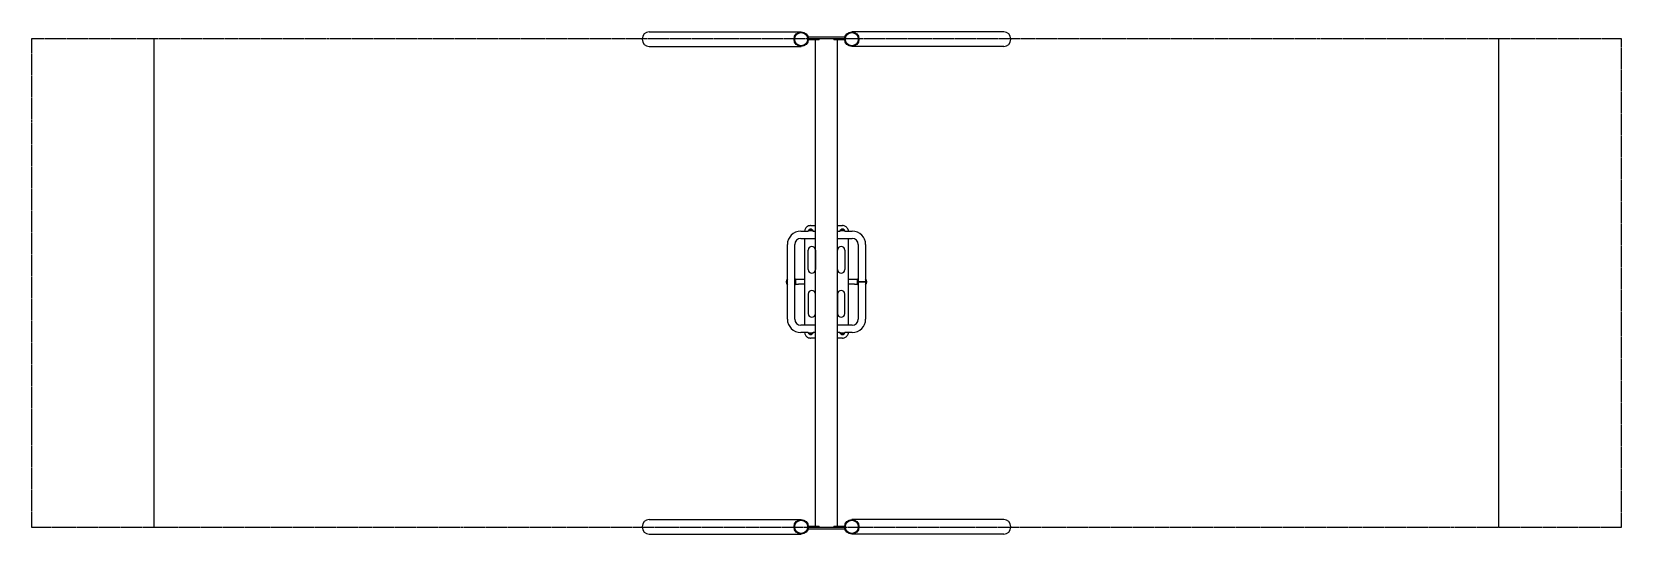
# Model space of a CAD drawing. Header units: millimetres. Extents: x 1568 to 8068, y 122 to 2178.
import ezdxf

# ---------------------------------------------------------------- set-up
doc = ezdxf.new("R2010")
doc.units = ezdxf.units.MM
doc.linetypes.add('AM_ISO08W050', pattern=[18, 12, -1.5, 3, -1.5])
doc.layers.add('AM_4', color=3, linetype='Continuous', lineweight=25)
doc.layers.add('AM_7', color=4, linetype='AM_ISO08W050', lineweight=25)

msp = doc.modelspace()

# ---------------------------------------------------------------- linework, layer by layer
at = {"layer": 'AM_4'}
for p, q in [((2067.6, 149.9), (2067.6, 2149.9)), ((4092.8, 2177.5), (4714, 2177.5)), ((4892.9, 2154.9), (4742.2, 2154.9)), ((4743, 2149.9), (4892.1, 2149.9)), ((4787.8, 2144.9), (4787.8, 2149.9)), ((4847.3, 2149.9), (4847.3, 2144.9)), ((5542.3, 2177.5), (4921.1, 2177.5)), ((7567.6, 149.9), (7567.6, 2149.9)), ((4092.8, 2117.2), (4714, 2117.2)), ((4773, 2144.9), (4743, 2144.9)), ((4787.8, 2144.9), (4773, 2144.9)), ((4773.1, 155), (4773.1, 2144.9)), ((4862.1, 2144.9), (4847.3, 2144.9)), ((4862, 155), (4862, 2144.9)), ((4892.1, 2144.9), (4862.1, 2144.9)), ((5542.3, 2117.2), (4921.1, 2117.2)), ((4752.6, 1384.7), (4773.1, 1384.7)), ((4862, 1384.7), (4882.6, 1384.7)), ((4657.6, 1002.2), (4657.6, 1307.2)), ((4687.6, 1002.2), (4687.6, 1307.2)), ((4712.6, 1362.2), (4742.7, 1362.2)), ((4712.6, 1332.2), (4773.1, 1332.2)), ((4727.6, 1332.2), (4727.6, 977.2)), ((4760.7, 1362.7), (4744.4, 1362.7)), ((4762.4, 1362.2), (4773.1, 1362.2)), ((4862, 1362.2), (4872.7, 1362.2)), ((4862, 1332.2), (4922.6, 1332.2)), ((4890.7, 1362.7), (4874.4, 1362.7)), ((4892.4, 1362.2), (4922.6, 1362.2)), ((4907.6, 977.2), (4907.6, 1332.2)), ((4947.6, 1307.2), (4947.6, 1154.7)), ((4977.6, 1307.2), (4977.6, 1154.7)), ((4742.6, 1204.7), (4742.6, 1284.7)), ((4772.6, 1284.7), (4772.6, 1204.7)), ((4862.6, 1204.7), (4862.6, 1284.7)), ((4892.6, 1284.7), (4892.6, 1204.7)), ((4702.8, 1164.6), (4690.2, 1164.6)), ((4690.2, 1144.6), (4702.8, 1144.6)), ((4727.6, 1164.6), (4702.8, 1164.6)), ((4727.6, 1144.6), (4702.8, 1144.6)), ((4932.3, 1164.6), (4907.6, 1164.6)), ((4932.3, 1144.6), (4907.6, 1144.6)), ((4944.9, 1164.6), (4932.3, 1164.6)), ((4932.3, 1144.6), (4945, 1144.6)), ((4947.6, 1154.7), (4977.6, 1154.7)), ((4977.6, 1154.6), (4947.6, 1154.6)), ((4947.6, 1154.6), (4947.6, 1002.2)), ((4977.6, 1154.6), (4977.6, 1002.2)), ((4742.6, 1104.7), (4742.6, 1024.7)), ((4772.6, 1024.7), (4772.6, 1104.7)), ((4862.6, 1104.7), (4862.6, 1024.7)), ((4892.6, 1024.7), (4892.6, 1104.7)), ((4773.1, 977.2), (4712.6, 977.2)), ((4922.6, 977.2), (4862, 977.2)), ((4742.7, 947.2), (4712.6, 947.2)), ((4744.4, 946.7), (4760.7, 946.7)), ((4773.1, 924.7), (4752.6, 924.7)), ((4773.1, 947.2), (4762.4, 947.2)), ((4872.7, 947.2), (4862, 947.2)), ((4882.6, 924.7), (4862, 924.7)), ((4874.4, 946.7), (4890.7, 946.7)), ((4922.6, 947.2), (4892.4, 947.2)), ((4092.8, 182.6), (4714, 182.6)), ((4742.2, 145), (4892.9, 145)), ((4743, 155), (4773, 155)), ((4892.1, 150), (4743, 150)), ((4773, 155), (4787.8, 155)), ((4787.8, 150), (4787.8, 155)), ((4847.3, 155), (4862.1, 155)), ((4847.3, 155), (4847.3, 150)), ((4862.1, 155), (4892.1, 155)), ((5542.3, 182.6), (4921.1, 182.6)), ((4092.8, 122.3), (4714, 122.3)), ((5542.3, 122.3), (4921.1, 122.3))]:
    msp.add_line(p, q, dxfattribs=at)
for centre, radius, start, end in [((4752.6, 1359.7), 10.6, 13.5764, 166.4236), ((4752.6, 1359.7), 7.65, 23.08877, 156.91123), ((4882.6, 1359.7), 10.6, 13.5764, 166.4236), ((4882.6, 1359.7), 7.65, 23.08877, 156.91123), ((4712.6, 1307.2), 55, 90, 180), ((4712.6, 1307.2), 25, 90, 180), ((4744.4, 1359.7), 3, 90, 123.55731), ((4760.7, 1359.7), 3, 56.44269, 90), ((4874.4, 1359.7), 3, 90, 123.55731), ((4890.7, 1359.7), 3, 56.44269, 90), ((4922.6, 1307.2), 55, 0, 90), ((4922.6, 1307.2), 25, 0, 90), ((4757.6, 1284.7), 15, 0, 180), ((4877.6, 1284.7), 15, 0, 180), ((4757.6, 1204.7), 15, 180, 0), ((4877.6, 1204.7), 15, 180, 0), ((4672.8, 1154.6), 20, 139.8394, 220.1606), ((4672.8, 1154.6), 20, 317.3715, 42.6285), ((4757.6, 1104.7), 15, 0, 180), ((4877.6, 1104.7), 15, 0, 180), ((4962.3, 1154.7), 20, 137.39178, 222.60822), ((4962.3, 1154.6), 10, 179.42703, 180), ((4962.3, 1154.7), 6, 180, 180.95497), ((4962.3, 1154.7), 6, 359.04503, 0), ((4962.3, 1154.6), 10, 0, 0.57297), ((4962.3, 1154.7), 20, 319.81811, 40.18189), ((4712.6, 1002.2), 55, 180, 270), ((4712.6, 1002.2), 25, 180, 270), ((4757.6, 1024.7), 15, 180, 0), ((4877.6, 1024.7), 15, 180, 0), ((4922.6, 1002.2), 55, 270, 0), ((4922.6, 1002.2), 25, 270, 0), ((4752.6, 949.7), 10.6, 193.5764, 346.4236), ((4744.4, 949.7), 3, 236.44269, 270), ((4752.6, 949.7), 7.65, 203.08877, 336.91123), ((4760.7, 949.7), 3, 270, 303.55731), ((4882.6, 949.7), 10.6, 193.5764, 346.4236), ((4874.4, 949.7), 3, 236.44269, 270), ((4882.6, 949.7), 7.65, 203.08877, 336.91123), ((4890.7, 949.7), 3, 270, 303.55731)]:
    msp.add_arc(centre, radius, start, end, dxfattribs=at)
for centre, major_axis in [((4092.8, 2147.4), (0, -30.1)), ((5542.3, 2147.4), (0, 30.2)), ((4092.8, 152.5), (0, -30.2)), ((5542.3, 152.5), (0, 30.2))]:
    msp.add_ellipse(centre, major_axis=major_axis, ratio=0.965926, start_param=3.141593, end_param=6.283185, dxfattribs=at)
for centre, major_axis in [((4714, 2147.4), (0, -30.1)), ((4714, 2147.4), (0, -27.1)), ((4921.1, 2147.4), (0, 30.2)), ((4921.1, 2147.4), (0, 27.2)), ((4714, 152.5), (0, -30.2)), ((4714, 152.5), (0, -27.1)), ((4921.1, 152.5), (0, 30.2)), ((4921.1, 152.5), (0, 27.2))]:
    msp.add_ellipse(centre, major_axis=major_axis, ratio=0.965926, dxfattribs=at)
for points, knots in [([(4752.6, 1384.7), (4750.9, 1384.7), (4749.3, 1384.5), (4745.1, 1383.7), (4742.6, 1382.8), (4736.7, 1379.5), (4733.6, 1376.5), (4729.3, 1369.7), (4728.1, 1366), (4727.7, 1362.2)], [-3.127979, -3.127979, -3.127979, -3.127979, -2.736982, -2.736982, -2.111386, -2.111386, -1.110433, -1.110433, -0.199513, -0.199513, -0.199513, -0.199513]), ([(4907.4, 1362.2), (4907.3, 1363), (4907.2, 1363.8), (4906.6, 1367.2), (4905.6, 1369.6), (4902.3, 1375.6), (4899.3, 1378.7), (4891.8, 1383.4), (4887.2, 1384.7), (4882.6, 1384.7)], [-2.932668, -2.932668, -2.932668, -2.932668, -2.740681, -2.740681, -2.11424, -2.11424, -1.111933, -1.111933, 0, 0, 0, 0]), ([(4727.7, 947.2), (4728.1, 943.4), (4729.3, 939.7), (4733.6, 932.9), (4736.7, 929.9), (4742.6, 926.6), (4745.1, 925.7), (4749.3, 924.9), (4750.9, 924.7), (4752.6, 924.7)], [-2.928466, -2.928466, -2.928466, -2.928466, -2.017547, -2.017547, -1.016593, -1.016593, -0.390997, -0.390997, 0, 0, 0, 0]), ([(4882.6, 924.7), (4887.2, 924.7), (4891.8, 926), (4899.3, 930.7), (4902.3, 933.8), (4905.6, 939.7), (4906.6, 942.2), (4907.2, 945.6), (4907.3, 946.4), (4907.4, 947.2)], [-3.132207, -3.132207, -3.132207, -3.132207, -2.020273, -2.020273, -1.017967, -1.017967, -0.391526, -0.391526, -0.199539, -0.199539, -0.199539, -0.199539])]:
    msp.add_open_spline(points, degree=3, knots=knots, dxfattribs=at)
msp.add_open_spline([(4954.3, 1154.7), (4954.3, 1154.7), (4954.3, 1154.7), (4954.3, 1154.6)], degree=3, dxfattribs=at)
at = {"layer": 'AM_7'}
msp.add_lwpolyline([(1567.6, 2149.9), (8067.6, 2149.9), (8067.6, 149.9), (1567.6, 149.9)], close=True, dxfattribs=at)

doc.saveas('drawing.dxf')
